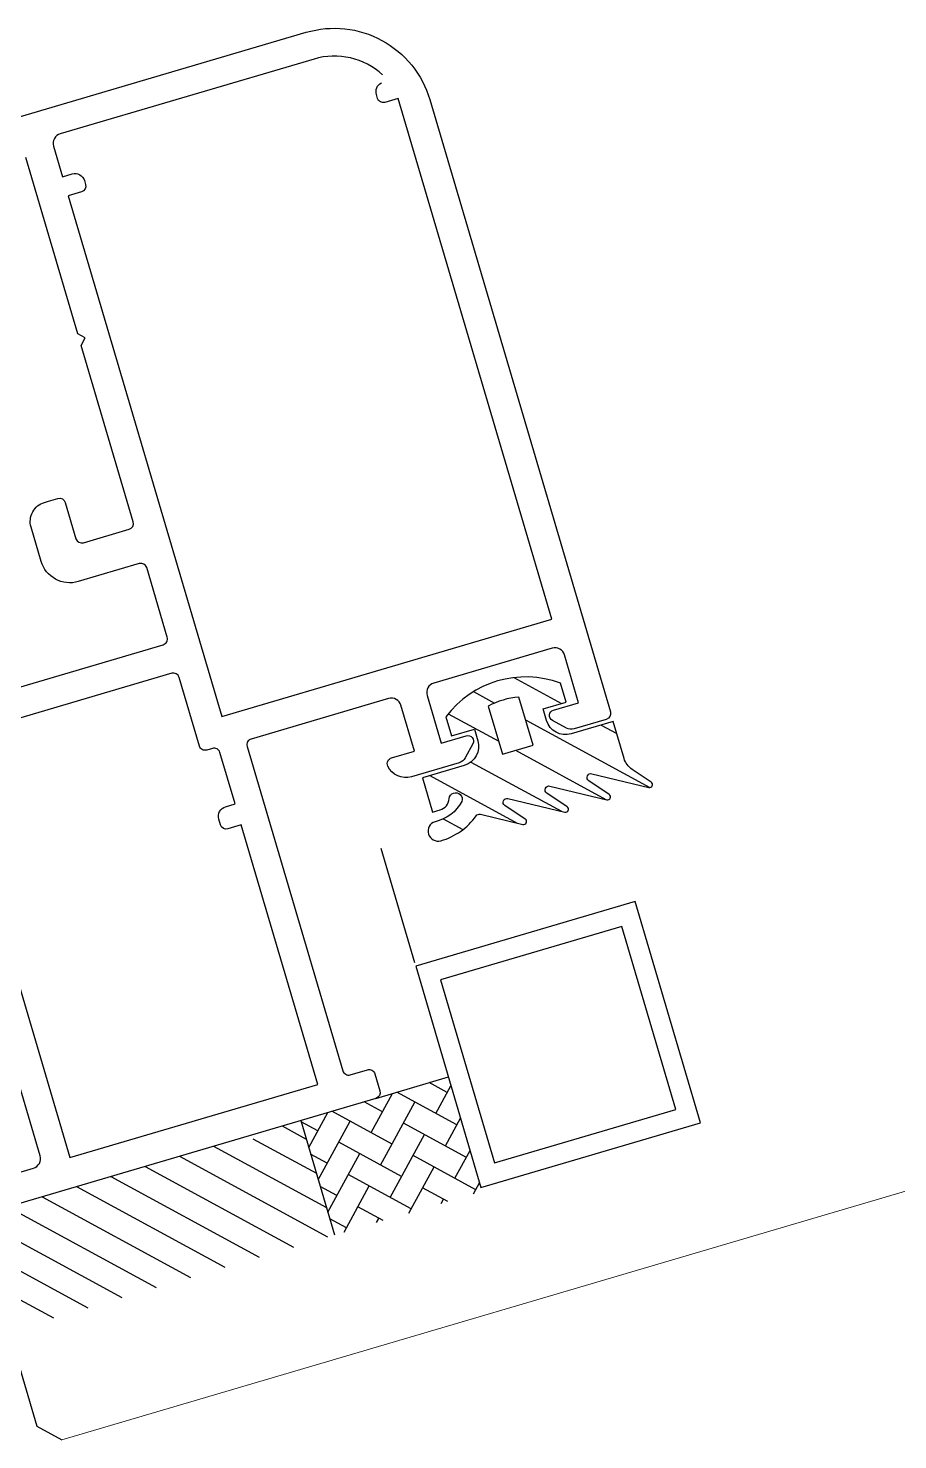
# Model space of a CAD drawing. Header units: millimetres. Extents: x 62878 to 70819, y -67946 to -61850.
# Drawn here: x 65091.6 to 65095.97, y -66886.63 to -66879.53 of the extents above; entities that cross this region are included whole.
import ezdxf

# ---------------------------------------------------------------- set-up
doc = ezdxf.new("R2010")
doc.units = ezdxf.units.MM
doc.layers.add('DOGRAMA', color=171, linetype='Continuous', lineweight=0)
doc.layers.add('PREKAST CEP.KAP-yeni', color=61, linetype='Continuous', lineweight=20)

msp = doc.modelspace()

# ---------------------------------------------------------------- hatches: boundary and pattern name
at = {"layer": 'DOGRAMA', "lineweight": -2}
h = msp.add_hatch(dxfattribs=at)
h.set_pattern_fill('ANSI31', color=256, scale=0.05, angle=343.5057849383394, style=0)
h.set_pattern_definition([(151.4266584183394, (65000.28580707697, -66898.25977606328), (0.07592747398675175, 0.1394151397588941), [])])
edge = h.paths.add_edge_path(flags=16)
edge.add_arc((65094.09547551975, -66883.2920459028), 0.3999999999680143, 94.88969938359743, 117.9636174485856)
edge.add_line((65093.90791119953, -66882.938747692), (65093.97915063125, -66883.18038337414))
edge.add_line((65093.97915063125, -66883.18038337414), (65094.13261983182, -66883.13513733044))
edge.add_line((65094.13261983182, -66883.13513733044), (65094.0613804001, -66882.8935016483))
edge = h.paths.add_edge_path()
edge.add_arc((65094.09547551976, -66883.2920459028), 0.4999999999904667, 69.55676077376671, 143.2965560659531)
edge.add_line((65093.69460565939, -66882.99320923329), (65093.72288443668, -66883.08912748368))
edge.add_line((65093.72288443668, -66883.08912748368), (65093.83798633717, -66883.0551929509))
edge.add_line((65093.83798633717, -66883.0551929509), (65093.85495360355, -66883.1127439011))
edge.add_arc((65093.75903535319, -66883.14102267842), 0.09999999999809335, -73.57334157756952, 16.426658419610817, ccw=False)
edge.add_line((65093.78731413051, -66883.2369409288), (65093.57629397969, -66883.29915423888))
edge.add_line((65093.57629397969, -66883.29915423888), (65093.62719577886, -66883.47180708955))
edge.add_line((65093.62719577886, -66883.47180708955), (65093.66506372327, -66883.4606427995))
edge.add_arc((65093.64668251803, -66883.3982959368), 0.06499999996079757, 286.4266584161035, 354.8359939404647)
edge.add_arc((65093.74397544088, -66883.40708866304), 0.03268943073528022, -19.003620675779416, 174.8359939573097, ccw=False)
edge.add_arc((65093.59839116829, -66883.3252412764), 0.1992591642431748, 282.07697279130934, 332.3428799501831, ccw=False)
edge.add_arc((65093.65549199257, -66883.56768557499), 0.05002797727120602, 107.9412634765316, 285.45449978472)
edge.add_arc((65093.58248897285, -66883.3042984427), 0.3233450412345524, 285.4860111498771, 324.8123213049926)
edge.add_arc((65093.86309417629, -66883.50215328121), 0.01999999996668415, 76.4266584151427, 144.8123213460548, ccw=False)
edge.add_line((65093.86778797341, -66883.48271187521), (65094.08168069964, -66883.53435263938))
edge.add_arc((65094.08520104748, -66883.51977158486), 0.01499999999784618, 256.4266584109557, 416.4266584541387)
edge.add_line((65094.09349610673, -66883.50727390539), (65093.99091213731, -66883.43918605699))
edge.add_arc((65094.00197221631, -66883.42252248437), 0.01999999999840927, 76.42665840397018, 236.4266584252961, ccw=False)
edge.add_line((65094.00666601344, -66883.40308107833), (65094.29270085046, -66883.47213932927))
edge.add_arc((65094.2962211983, -66883.45755827473), 0.01500000001028407, 256.4266584510165, 416.4266584465562)
edge.add_line((65094.30451625754, -66883.44506059527), (65094.20193228813, -66883.3769727469))
edge.add_arc((65094.21299236712, -66883.36030917427), 0.02000000000650998, 76.42665842423219, 236.4266584657166, ccw=False)
edge.add_line((65094.21768616425, -66883.34086776823), (65094.50372100126, -66883.40992601917))
edge.add_arc((65094.5072413491, -66883.39534496464), 0.01500000001028407, 256.4266584510165, 416.4266584465562)
edge.add_line((65094.51553640834, -66883.38284728517), (65094.41295243891, -66883.31475943678))
edge.add_arc((65094.42401251791, -66883.29809586416), 0.01999999999840927, 76.4266583941864, 236.4266584252961, ccw=False)
edge.add_line((65094.42870631505, -66883.27865445813), (65094.71474115204, -66883.34771270909))
edge.add_arc((65094.71826149989, -66883.33313165455), 0.01500000001199166, 256.4266584240007, 416.4266584309829)
edge.add_line((65094.72655655914, -66883.32063397508), (65094.6308428933, -66883.25710613927))
edge.add_arc((65094.68614328833, -66883.17378827621), 0.09999999997176787, 196.4266583979766, 236.4266583975703, ccw=False)
edge.add_line((65094.59022503798, -66883.20206705348), (65094.53547648335, -66883.01636646569))
edge.add_line((65094.53547648335, -66883.01636646569), (65094.32445633257, -66883.0785797758))
edge.add_arc((65094.29617755525, -66882.98266152543), 0.1000000000071299, 196.426658416074, 286.4266584224305, ccw=False)
edge.add_line((65094.20025930486, -66883.01094030275), (65094.18329203848, -66882.95338935255))
edge.add_line((65094.18329203848, -66882.95338935255), (65094.29839393892, -66882.91945481977))
edge.add_line((65094.29839393892, -66882.91945481977), (65094.27011516158, -66882.82353656938))
h = msp.add_hatch(dxfattribs=at)
h.set_pattern_fill('AR-HBONE', color=256, scale=0.03, angle=343.5057849383394, style=0)
h.set_pattern_definition([(61.42665841833941, (64881.29912847476, -66910.08290085998), (-0.04799067648917721, 0.1627786686581293), [0.36, -0.12]), (151.4266584183394, (64881.35652247087, -66909.9775161874), (-0.04799067648917721, 0.1627786686581293), [0.3599999999999987, -0.1199999999999997])])
h.paths.add_polyline_path([(65093.46726950695, -66884.8742776196), (65093.70706513289, -66884.80358067628), (65093.87673779681, -66885.37909017844), (65093.13483139293, -66885.59782025231), (65092.96515872904, -66885.02231075015)])
h = msp.add_hatch(dxfattribs=at)
h.set_pattern_fill('ANSI31', color=256, scale=0.03999999999999999, angle=343.5057849383394, style=0)
h.set_pattern_definition([(151.4266584183394, (65019.75721190146, -66892.51918426814), (0.0607419791894054, 0.1115321118071152), [])])
h.paths.add_polyline_path([(65092.70770016784, -66885.12688535698, -0.4142135623420975), (65092.6735459852, -66885.1082845019), (65091.42421077418, -66885.4766155765, -0.1532309010706403), (65091.49796518776, -66886.08040385596), (65092.86959616798, -66885.67601734032)])
h.paths.add_polyline_path([(65092.96515872904, -66885.02231075015), (65092.72630102293, -66885.09273117437, -0.4142135623575963), (65092.70770016784, -66885.12688535698), (65092.86959616798, -66885.67601734032), (65093.13483139293, -66885.59782025231)])

# ---------------------------------------------------------------- linework, layer by layer
for p, q in [((65093.36771980511, -66883.65256167186), (65093.53739246898, -66884.22807117408)), ((65093.34257578153, -66884.9110400301), (65093.7070651329, -66884.80358067631)), ((65092.96515872904, -66885.02231075012), (65093.13483139293, -66885.59782025231)), ((65092.96515872904, -66885.02231075012), (65093.13483139293, -66885.59782025231)), ((65091.49796518776, -66886.08040385596), (65091.63935907435, -66886.55999510779)), ((65091.63935907432, -66886.5599951078), (65091.76355610204, -66886.62763458084))]:
    msp.add_line(p, q, dxfattribs=at)
at = {"layer": 'DOGRAMA', "lineweight": -2, "ltscale": 0.5}
for points in [[(65090.80566709605, -66880.19599026137), (65092.99260320437, -66879.5512341385, -0.4142135623730951), (65093.61358834279, -66879.88943150373), (65094.52133709471, -66882.9684073405, -0.4142135623730951), (65094.50104525281, -66883.00566644881), (65094.33866524675, -66883.05353959092, -0.1991096956269791), (65094.30061530436, -66883.04948411504), (65094.22973606065, -66883.0108822678, -0.6680969080520953), (65094.23526671706, -66882.95891718102), (65094.36160064463, -66882.92167120341), (65094.29090370131, -66882.6818755775, 0.4142135623730951), (65094.22880518747, -66882.648055841), (65093.6341120352, -66882.82338426035, 0.4142135623730951), (65093.60029229868, -66882.8854827742), (65093.67098924198, -66883.12527840013), (65093.79733276138, -66883.08802959464, -0.6680969080520438), (65093.83016940511, -66883.12868317045), (65093.79156755786, -66883.19956241414, -0.1989616347782854), (65093.76179370538, -66883.22361381349), (65093.52198848766, -66883.29431358467, -0.3728392455561729), (65093.40281703525, -66883.24008609261, -0.4568501953068724), (65093.42160179104, -66883.19880322114), (65093.53670369147, -66883.16486868837), (65093.4688346259, -66882.93466488749, 0.4142135623730951), (65093.40673611206, -66882.90084515097), (65092.71612470943, -66883.10445234766, 0.4142135623730951), (65092.6958328675, -66883.14171145596), (65093.17657208192, -66884.77232171218, 0.4142135623730951), (65093.21383119023, -66884.7926135541), (65093.30015761553, -66884.7671626545, -0.4142135623730951), (65093.33741672387, -66884.78745449643), (65093.36286762346, -66884.87378092176, -0.4142135623730951), (65093.34257578153, -66884.9110400301), (65091.35706799896, -66885.49641072056, -0.4142135623730951)], [(65093.3764179214, -66879.76468230669, 0.2621398995659221), (65093.03219349264, -66879.68551968901), (65091.75648076276, -66880.06162742735, 0.4142135623730951), (65091.72266102621, -66880.12372594122), (65091.76790706993, -66880.27719514178), (65091.81586619509, -66880.26305575312, -0.4142135623730951), (65091.87796470895, -66880.29687548964), (65091.8836204644, -66880.3160591397, -0.4142135623730951), (65091.86332862251, -66880.35331824802), (65091.79618584726, -66880.37311339214), (65092.56819646803, -66882.99168162717), (65094.22758219938, -66882.50245877955), (65093.45557157859, -66879.88389054454), (65093.38842880335, -66879.90368568867, -0.4142135623730951), (65093.35116969502, -66879.88339384676), (65093.34551393956, -66879.86421019667, -0.3618128521052944), (65093.37087969414, -66879.80546655256)], [(65090.52823271824, -66883.14480869695), (65092.27394487493, -66882.63013494975, 0.4142135623730951), (65092.29423671683, -66882.59287584147), (65092.19101917963, -66882.2427742276, 0.4142135623730951), (65092.15376007133, -66882.2224823857), (65091.84682167011, -66882.31297447311, -0.4142135623730951), (65091.66052612859, -66882.21151526352), (65091.60962432943, -66882.03886241287, -0.4142135623730951), (65091.67726380245, -66881.9146653852), (65091.69644745256, -66881.90900962973), (65091.74440657772, -66881.89487024107, -0.4142135623730951), (65091.78166568602, -66881.91516208301), (65091.83539536294, -66882.09740675868, 0.4142135623730951), (65091.87265447126, -66882.11769860062), (65092.10285827213, -66882.04982953503, 0.4142135623730951), (65092.12315011405, -66882.01257042674), (65091.86157142385, -66881.12532661084), (65091.88186326576, -66881.08806750253), (65091.84460415746, -66881.06777566062), (65091.58302546727, -66880.18053184473, 0.4142135623730951)], [(65091.42975173338, -66885.31859881223), (65091.62158823414, -66885.26204125759, 0.4142135623730951), (65091.65540797065, -66885.19994274373), (65091.46594016261, -66884.55729046628, 0.4142135623730951)]]:
    msp.add_lwpolyline(points, format="xyb", dxfattribs=at)
at = {"layer": 'DOGRAMA', "linetype": 'ByBlock', "lineweight": -2}
msp.add_lwpolyline([(65091.41924153829, -66883.9038233757), (65091.80383290983, -66885.20831158069), (65093.05077016459, -66884.84068747555), (65092.66617879306, -66883.53619927056), (65092.59903601785, -66883.55599441468, -0.4142135623730951), (65092.56177690953, -66883.53570257277), (65092.55329327629, -66883.50692709767, -0.4142135623730951), (65092.58711301284, -66883.44482858382), (65092.63507213801, -66883.43068919516), (65092.55871943925, -66883.17170991916, 0.4142135623730951), (65092.52146033092, -66883.15141807724), (65092.49268485582, -66883.15990171043, -0.4142135623730951), (65092.45542574756, -66883.13960986854), (65092.3536221492, -66882.79430416721, 0.4142135623730951), (65092.31636304085, -66882.77401232529), (65091.09820126121, -66883.13315279725, 0.4142135623730951)], format="xyb", dxfattribs=at)
at = {"layer": 'DOGRAMA', "lineweight": -2}
for points in [[(65094.27011516158, -66882.82353656938, 0.3333333333332296), (65093.69460565939, -66882.99320923329), (65093.72288443668, -66883.08912748368), (65093.83798633717, -66883.0551929509), (65093.85495360355, -66883.1127439011, -0.4142135623730951), (65093.78731413051, -66883.2369409288), (65093.57629397969, -66883.29915423888), (65093.62719577886, -66883.47180708955), (65093.66506372327, -66883.4606427995, 0.3076847592325949), (65093.71141869201, -66883.40414638758, -1.128701775595035), (65093.77488323226, -66883.41773325384, -0.2229122392588673), (65093.64008128137, -66883.52009031798, 0.9785310008372164), (65093.66882310003, -66883.61590465922, 0.1732976222504512), (65093.84674879951, -66883.49062814968, -0.3075716929246892), (65093.86778797341, -66883.48271187521), (65094.08168069964, -66883.53435263938, 0.8390996311771624), (65094.09349610673, -66883.50727390539), (65093.99091213731, -66883.43918605699, -0.8390996311772869), (65094.00666601344, -66883.40308107833), (65094.29270085046, -66883.47213932927, 0.8390996311771624), (65094.30451625754, -66883.44506059527), (65094.20193228813, -66883.3769727469, -0.839099631177325), (65094.21768616425, -66883.34086776823), (65094.50372100126, -66883.40992601917, 0.8390996311769768), (65094.51553640834, -66883.38284728517), (65094.41295243891, -66883.31475943678, -0.8390996311770358), (65094.42870631505, -66883.27865445813), (65094.71474115204, -66883.34771270909, 0.8390996311781366), (65094.72655655914, -66883.32063397508), (65094.6308428933, -66883.25710613927, -0.1763269807084491), (65094.59022503798, -66883.20206705348), (65094.53547648335, -66883.01636646569), (65094.32445633257, -66883.0785797758, -0.4142135623728453), (65094.20025930486, -66883.01094030275), (65094.18329203848, -66882.95338935255), (65094.29839393892, -66882.91945481977)], [(65094.0613804001, -66882.8935016483, 0.1010205144335734), (65093.90791119953, -66882.938747692), (65093.97915063125, -66883.18038337414), (65094.13261983182, -66883.13513733044)], [(65094.0613804001, -66882.8935016483, 0.1010205144335734), (65093.90791119953, -66882.938747692), (65093.97915063122, -66883.18038337414), (65094.13261983182, -66883.13513733044)]]:
    msp.add_lwpolyline(points, format="xyb", close=True, dxfattribs=at)
for points in [[(65093.87108204135, -66885.3599065284), (65094.97414192056, -66885.03470058924), (65094.64610810367, -66883.92204888498), (65093.54304822446, -66884.24725482415)], [(65093.93872151437, -66885.2357095007), (65094.84994489289, -66884.96706111619), (65094.57846863061, -66884.04624591266), (65093.66724525215, -66884.31489429717)]]:
    msp.add_lwpolyline(points, close=True, dxfattribs=at)
at = {"layer": 'PREKAST CEP.KAP-yeni'}
msp.add_line((65091.76355610205, -66886.62763458081), (65114.86997395763, -66879.8153622274), dxfattribs=at)

doc.saveas('drawing.dxf')
